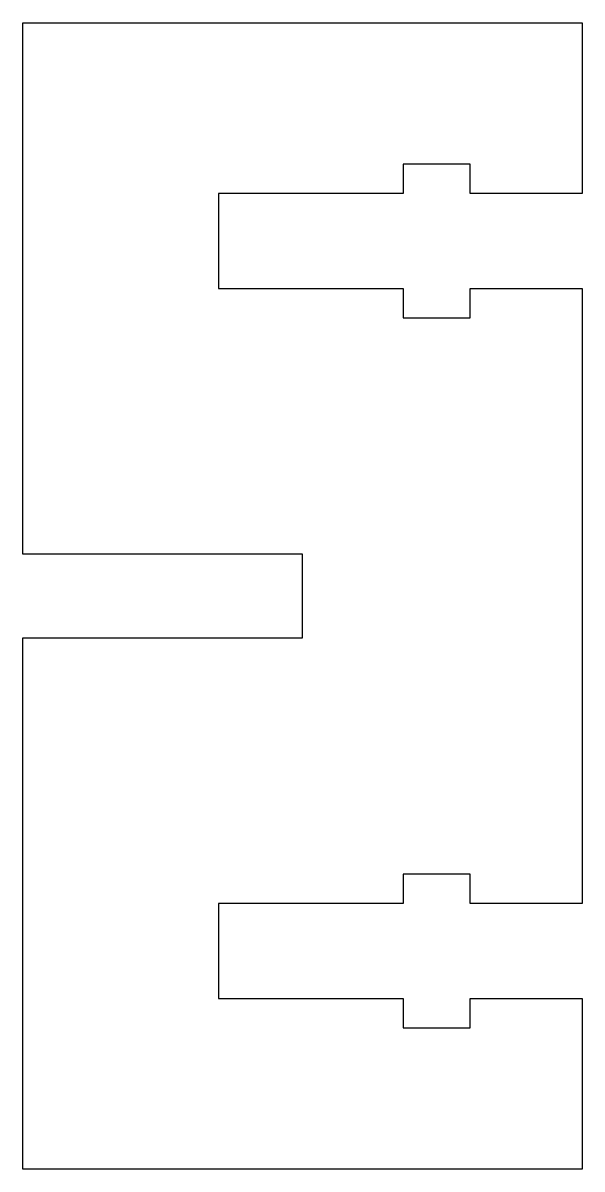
# Model space of a CAD drawing. Header units: millimetres. Extents: x -15 to 5, y 12.2 to 53.2.
import ezdxf

# ---------------------------------------------------------------- set-up
doc = ezdxf.new("R2010")
doc.units = ezdxf.units.MM
doc.layers.get('0').update_dxf_attribs({"linetype": 'CONTINUOUS'})

msp = doc.modelspace()

# ---------------------------------------------------------------- linework, layer by layer
msp.add_lwpolyline([(5, 53.238), (5, 47.138), (1, 47.138), (1, 48.188), (-1.4, 48.188), (-1.4, 47.138), (-8, 47.138), (-8, 43.738), (-1.4, 43.738), (-1.4, 42.688), (1, 42.688), (1, 43.738), (5, 43.738), (5, 21.738), (1, 21.738), (1, 22.788), (-1.4, 22.788), (-1.4, 21.738), (-8, 21.738), (-8, 18.338), (-1.4, 18.338), (-1.4, 17.288), (1, 17.288), (1, 18.338), (5, 18.338), (5, 12.238), (-15, 12.238), (-15, 31.238), (-5, 31.238), (-5, 34.238), (-15, 34.238), (-15, 53.238)], close=True)

doc.saveas('drawing.dxf')
